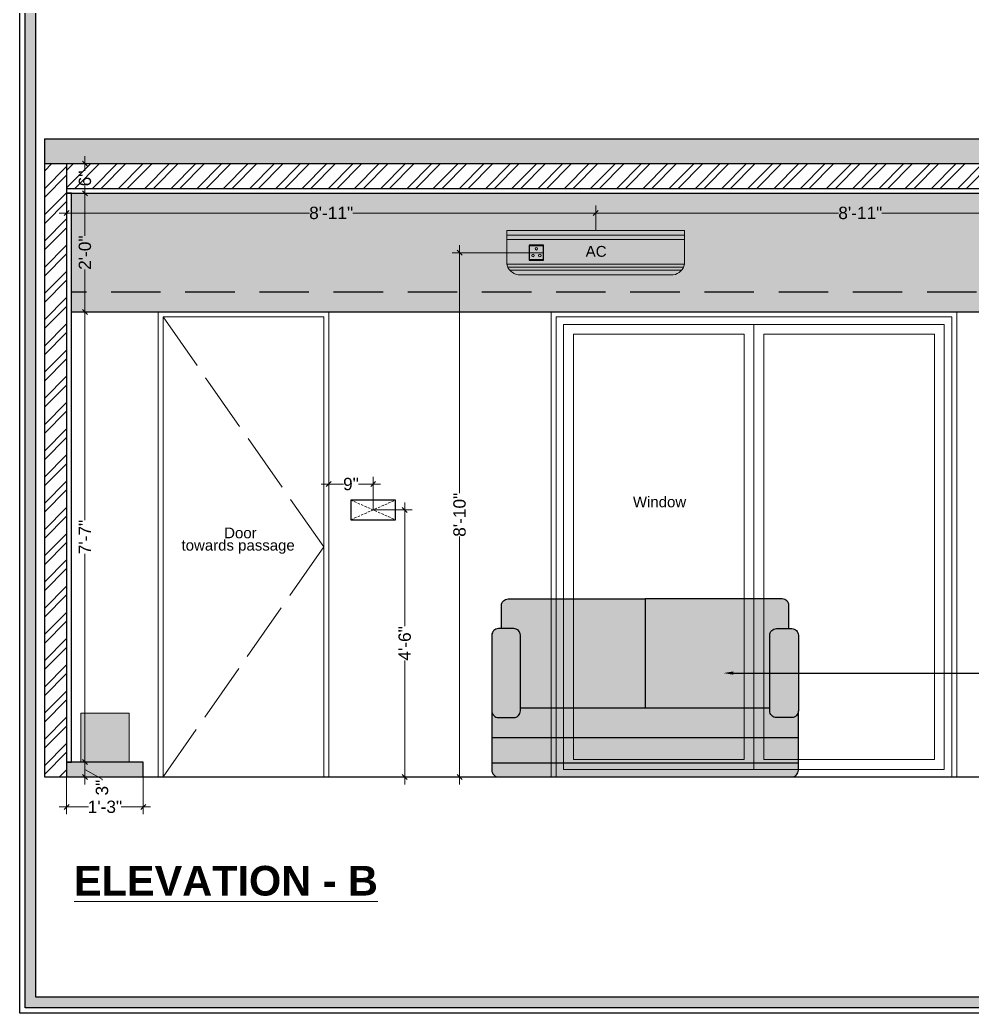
# Model space of a CAD drawing. Header units: millimetres. Extents: x 143362 to 145167, y -178521 to -176194.
# Drawn here: x 143801.7 to 143994.3, y -176918.8 to -176718 of the extents above; entities that cross this region are included whole.
import ezdxf
from ezdxf import colors
from ezdxf.entities.mleader import LeaderData, LeaderLine
from ezdxf.enums import TextEntityAlignment as Align
from ezdxf.math import Vec2, Vec3

# ---------------------------------------------------------------- set-up
doc = ezdxf.new("R2010")
doc.units = ezdxf.units.MM
doc.header["$MEASUREMENT"] = 0
doc.header["$PDMODE"] = 2
for name, pattern in [('ACAD_ISO02W100', [15, 12, -3]), ('DASHED', [0.75, 0.5, -0.25]), ('DASHED2', [0.375, 0.25, -0.125]), ('DASHEDX2', [1.5, 1, -0.5])]:
    doc.linetypes.add(name, pattern=pattern)
doc.layers.get('Defpoints').update_dxf_attribs({"color": 220})
doc.layers.add('AR HATCH-7', color=7, linetype='Continuous')
doc.layers.add('FIRNTUR', color=171, linetype='Continuous')
for name, color, linetype, lineweight in [('DIM.', 250, 'Continuous', 13), ('el', 7, 'Continuous', 20), ('ELEC-wires', 1, 'DASHED2', 13), ('Electrical', 84, 'Continuous', 30), ('FURNITURE', 32, 'Continuous', 9), ('FURNITURE-1', 252, 'Continuous', 13), ('GF FALSE CEILING', 6, 'Continuous', 35), ('hatch-rcc', 251, 'Continuous', 9), ('NAME PLATE', 7, 'Continuous', 25), ('SECTION ( SLAB PLine )', 104, 'Continuous', 30), ('Text', 7, 'Continuous', 15), ('W-HATCH', 8, 'Continuous', 5), ('wall', 7, 'Continuous', 30)]:
    doc.layers.add(name, color=color, linetype=linetype, lineweight=lineweight)
doc.styles.add('Aerial', font='arial.ttf')
doc.styles.add('Arial', font='arial.ttf')
doc.styles.get("Standard").update_dxf_attribs({"font": 'arial.ttf', "height": 6})
doc.styles.add('style4', font='ARIALN.TTF')
doc.dimstyles.new('Cn_BT_9 ( BOLD )', dxfattribs={"dimtxt": 2.5, "dimasz": 1, "dimexe": 1.5, "dimexo": 0, "dimgap": 0.09, "dimtad": 0, "dimdec": 0, "dimzin": 3, "dimdsep": 46, "dimlunit": 4, "dimtxsty": 'Aerial', "dimblk": 'OBLIQUE', "dimcen": 0.09, "dimdle": 1.5, "dimclrd": 1, "dimclre": 1, "dimclrt": 5, "dimadec": 0, "dimazin": 0, "dimtfac": 0.75, "dimtdec": 0, "dimtofl": 0, "dimtmove": 0, "dimatfit": 3, "dimldrblk": 'OBLIQUE', "dimfxl": 0, "dimtolj": 1, "dimtzin": 0, "dimlwd": 15, "dimlwe": 15, "dimarcsym": 0})

# ---------------------------------------------------------------- blocks, each defined once
blk = doc.blocks.new('zw$7A8B')
at = {"layer": 'Electrical', "lineweight": 9}
for p, q in [((0, 12), (0, 2.9)), ((0.28, 2.07), (47.72, 2.07)), ((0.81, 1.24), (47.19, 1.24)), ((3.04, 0), (44.96, 0))]:
    blk.add_line(p, q, dxfattribs=at)
at = {"layer": 'Electrical', "lineweight": 9, "ltscale": 2}
for p, q in [((0, 12), (48, 12)), ((0, 2.9), (0, 12)), ((48, 12), (48, 2.9)), ((48, 2.9), (0, 2.9))]:
    blk.add_line(p, q, dxfattribs=at)
at = {"layer": 'Electrical', "lineweight": 9, "ltscale": 15}
for p, q in [((0, 10.69), (48, 10.69)), ((0, 9.53), (48, 9.53))]:
    blk.add_line(p, q, dxfattribs=at)
at = {"layer": 'Electrical', "lineweight": 9}
for centre, start, end in [((3.61, 3.64), 191.5479, 261.1486), ((44.39, 3.64), 278.8514, 348.4521)]:
    blk.add_arc(centre, 3.68, start, end, dxfattribs=at)
at = {"layer": 'Electrical', "ltscale": 10, "insert": (21.28, 7.81), "char_height": 2.929, "width": 6.7046, "attachment_point": 1}
blk.add_mtext('AC', dxfattribs=at)
blk = doc.blocks.new('FOTI-2')
at = {"layer": 'AR HATCH-7', "lineweight": 30, "ltscale": 10, "true_color": 0xeae8e6}
h = blk.add_hatch(color=254, dxfattribs=at)
h.dxf.hatch_style = 1
h.paths.add_polyline_path([(-0.7989, 0.9284), (-1.5176, 0.9284, 0.414214), (-1.5526, 0.8934), (-1.5526, 0.7729), (-1.4876, 0.7729, -0.414214), (-1.4526, 0.7379), (-1.4526, 0.3562), (-0.7989, 0.3562)])
h.paths.add_polyline_path([(-1.4526, 0.7379, 0.414214), (-1.4876, 0.7729), (-1.5676, 0.7729, 0.414214), (-1.6026, 0.7379), (-1.6026, 0.3412, 0.414214), (-1.5676, 0.3062), (-1.4876, 0.3062, 0.414214), (-1.4526, 0.3412)])
h.paths.add_polyline_path([(-0.1452, 0.7379, -0.414214), (-0.1102, 0.7729), (-0.0452, 0.7729), (-0.0452, 0.8934, 0.414214), (-0.0802, 0.9284), (-0.7989, 0.9284), (-0.7989, 0.3562), (-0.1452, 0.3562)])
h.paths.add_polyline_path([(0.0048, 0.7379, 0.414214), (-0.0302, 0.7729), (-0.1102, 0.7729, 0.414214), (-0.1452, 0.7379), (-0.1452, 0.3412, 0.414214), (-0.1102, 0.3062), (-0.0302, 0.3062, 0.414214), (0.0048, 0.3412)])
h.paths.add_polyline_path([(0.0048, 0.2007), (-1.6026, 0.2007), (-1.6026, 0.0682), (0.0048, 0.0682)])
h.paths.add_polyline_path([(0.0048, 0.0682), (-1.6026, 0.0682), (-1.6026, 0.0301, 0.414214), (-1.5676, -0.0049), (-0.0302, -0.0049, 0.414214), (0.0048, 0.0301)])
h = blk.add_hatch(color=254, dxfattribs=at)
h.dxf.hatch_style = 1
h.paths.add_polyline_path([(0.0048, 0.2007), (0.0048, 0.3412, -0.414214), (-0.0302, 0.3062), (-0.1102, 0.3062, -0.414214), (-0.1452, 0.3412), (-0.1452, 0.3562), (-1.4526, 0.3562), (-1.4526, 0.3412, -0.414214), (-1.4876, 0.3062), (-1.5676, 0.3062, -0.414214), (-1.6026, 0.3412), (-1.6026, 0.2007)])
at = {"layer": 'FURNITURE', "lineweight": 30}
for p, q in [((-0.1452, 0.3562), (-1.4526, 0.3562)), ((-0.6952, 0.3562), (-0.6952, 0.3562)), ((0.0048, 0.2007), (-1.6026, 0.2007)), ((-1.6026, 0.0682), (0.0048, 0.0682))]:
    blk.add_line(p, q, dxfattribs=at)
for points in [[(-1.5526, 0.7729), (-1.5526, 0.8934, -0.414214), (-1.5176, 0.9284), (-0.7989, 0.9284), (-0.7989, 0.3562)], [(-0.0452, 0.7729), (-0.0452, 0.8934, 0.414214), (-0.0802, 0.9284), (-0.7989, 0.9284)], [(-1.6026, 0.3412), (-1.6026, 0.0301, 0.414214), (-1.5676, -0.0049), (-0.0302, -0.0049, 0.414214), (0.0048, 0.0301), (0.0048, 0.3412)]]:
    blk.add_lwpolyline(points, format="xyb", dxfattribs=at)
for points in [[(-1.6026, 0.3412, 0.414214), (-1.5676, 0.3062), (-1.4876, 0.3062, 0.414214), (-1.4526, 0.3412), (-1.4526, 0.7379, 0.414214), (-1.4876, 0.7729), (-1.5676, 0.7729, 0.414214), (-1.6026, 0.7379)], [(0.0048, 0.3412, -0.414214), (-0.0302, 0.3062), (-0.1102, 0.3062, -0.414214), (-0.1452, 0.3412), (-0.1452, 0.7379, -0.414214), (-0.1102, 0.7729), (-0.0302, 0.7729, -0.414214), (0.0048, 0.7379)]]:
    blk.add_lwpolyline(points, format="xyb", close=True, dxfattribs=at)
blk = doc.blocks.new('LAYOUT FILE')
at = {"layer": 'NAME PLATE', "true_color": 0xd39e00}
h = blk.add_hatch(color=42, dxfattribs=at)
h.paths.add_polyline_path([(3346889.83, -513806.18), (3346889.83, -514260.7), (3347535.56, -514260.7), (3347535.56, -513806.18)])
h.paths.add_polyline_path([(3346894.36, -513810.71), (3347531.03, -513810.71), (3347531.03, -514256.17), (3346894.36, -514256.17)], flags=16)
at = {"layer": 'NAME PLATE', "color": 42, "true_color": 0xd39e00}
for points in [[(3346887.56, -513803.91), (3347537.83, -513803.91), (3347537.83, -514262.96), (3346887.56, -514262.96)], [(3346889.83, -513806.18), (3347535.56, -513806.18), (3347535.56, -514260.7), (3346889.83, -514260.7)], [(3346894.36, -513810.71), (3347531.03, -513810.71), (3347531.03, -514256.17), (3346894.36, -514256.17)]]:
    blk.add_lwpolyline(points, close=True, dxfattribs=at)
blk = doc.blocks.new('_Oblique')
at = {"layer": 'wall', "color": 0, "lineweight": -2}
blk.add_line((-0.5, -0.5), (0.5, 0.5), dxfattribs=at)
blk = doc.blocks.new('*D172')
at = {"layer": 'Defpoints', "color": 0, "ltscale": 10, "transparency": 16777216}
for p in [(143811.17, -176871.03, -0.13), (143826.67, -176871.03), (143811.17, -176877.08)]:
    blk.add_point(p, dxfattribs=at)
at = {"layer": 'FURNITURE', "color": 1, "lineweight": 15, "ltscale": 10, "transparency": 16777216}
for p, q in [((143811.17, -176871.03), (143811.17, -176878.58)), ((143826.67, -176871.03), (143826.67, -176878.58)), ((143809.67, -176877.08), (143815.62, -176877.08)), ((143828.17, -176877.08), (143822.21, -176877.08))]:
    blk.add_line(p, q, dxfattribs=at)
at = {"layer": 'FURNITURE', "color": 1, "lineweight": 15, "ltscale": 10, "transparency": 16777216, "rotation": 180}
blk.add_blockref('_Oblique', (143811.17, -176877.08), dxfattribs=at)
at = {"layer": 'FURNITURE', "color": 1, "lineweight": 15, "ltscale": 10, "transparency": 16777216}
blk.add_blockref('_Oblique', (143826.67, -176877.08), dxfattribs=at)
at = {"layer": 'FURNITURE', "color": 5, "lineweight": 30, "ltscale": 10, "transparency": 16777216, "insert": (143818.92, -176877.08), "char_height": 2.5, "attachment_point": 5, "style": 'Aerial'}
blk.add_mtext('\\A1;1\'-3"', dxfattribs=at)
blk = doc.blocks.new('RGH')
at = {"color": 242, "linetype": 'DASHED', "true_color": 0xcd2027}
for p, q in [((130318.55, 18194.22), (130309.54, 18198.2)), ((130318.55, 18198.2), (130309.54, 18194.22))]:
    blk.add_line(p, q, dxfattribs=at)
at = {"layer": 'ELEC-wires', "color": 5, "linetype": 'ByBlock', "lineweight": 30, "ltscale": 4}
blk.add_lwpolyline([(130309.54, 18198.2), (130318.55, 18198.2), (130318.55, 18194.22), (130309.54, 18194.22)], close=True, dxfattribs=at)
blk = doc.blocks.new('*D218')
at = {"layer": 'Defpoints', "color": 0, "ltscale": 10, "transparency": 16777216}
for p in [(143864.17, -176811.82), (143864.17, -176815.04, -0.25), (143873.17, -176817.03)]:
    blk.add_point(p, dxfattribs=at)
at = {"layer": 'FURNITURE', "color": 1, "lineweight": 15, "ltscale": 10, "transparency": 16777216}
for p, q in [((143862.67, -176811.82), (143867.14, -176811.82)), ((143864.17, -176815.04), (143864.17, -176810.32)), ((143874.67, -176811.82), (143870.2, -176811.82)), ((143873.17, -176817.03), (143873.17, -176810.32))]:
    blk.add_line(p, q, dxfattribs=at)
at = {"layer": 'FURNITURE', "color": 1, "lineweight": 15, "ltscale": 10, "transparency": 16777216, "rotation": 180}
blk.add_blockref('_Oblique', (143864.17, -176811.82), dxfattribs=at)
at = {"layer": 'FURNITURE', "color": 1, "lineweight": 15, "ltscale": 10, "transparency": 16777216}
blk.add_blockref('_Oblique', (143873.17, -176811.82), dxfattribs=at)
at = {"layer": 'FURNITURE', "color": 5, "ltscale": 10, "transparency": 16777216, "insert": (143868.67, -176811.82), "char_height": 2.5, "attachment_point": 5, "style": 'Aerial'}
blk.add_mtext('\\A1;9"', dxfattribs=at)
blk = doc.blocks.new('*D219')
at = {"layer": 'Defpoints', "color": 0, "ltscale": 10, "transparency": 16777216}
for p in [(143873.17, -176817.03), (143873.17, -176871.03, -0.13), (143879.55, -176871.03)]:
    blk.add_point(p, dxfattribs=at)
at = {"layer": 'FURNITURE', "color": 1, "lineweight": 15, "ltscale": 10, "transparency": 16777216}
for p, q in [((143879.55, -176815.53), (143879.55, -176840.57)), ((143873.17, -176817.03), (143881.05, -176817.03)), ((143879.55, -176872.53), (143879.55, -176847.49)), ((143873.17, -176871.03), (143881.05, -176871.03))]:
    blk.add_line(p, q, dxfattribs=at)
for p, rotation in [((143879.55, -176817.03), 90), ((143879.55, -176871.03), 270)]:
    blk.add_blockref('_Oblique', p, dxfattribs=dict(at, rotation=rotation))
at = {"layer": 'FURNITURE', "color": 5, "ltscale": 10, "transparency": 16777216, "insert": (143879.55, -176844.03), "char_height": 2.5, "attachment_point": 5, "rotation": 90, "style": 'Aerial'}
blk.add_mtext('\\A1;4\'-6"', dxfattribs=at)
blk = doc.blocks.new('16')
at = {"layer": 'hatch-rcc', "color": 1, "lineweight": 30}
blk.add_lwpolyline([(392822.83, -38266.87), (392825.13, -38266.87), (392825.13, -38269.2), (392822.83, -38269.2)], close=True, dxfattribs=at)
at = {"layer": 'hatch-rcc', "color": 1}
blk.add_lwpolyline([(392822.89, -38266.93), (392825.07, -38266.93), (392825.07, -38269.14), (392822.89, -38269.14)], close=True, dxfattribs=at)
for centre in [(392823.98, -38267.42), (392823.44, -38268.48), (392824.52, -38268.48)]:
    blk.add_circle(centre, 0.195, dxfattribs=at)
blk = doc.blocks.new('*D220')
at = {"layer": 'Defpoints', "color": 0, "ltscale": 10, "transparency": 16777216}
for p in [(143907.65, -176765.03, -0.13), (143890.64, -176871.03), (143907.65, -176871.03, -0.13)]:
    blk.add_point(p, dxfattribs=at)
at = {"layer": 'FURNITURE', "color": 1, "lineweight": 15, "ltscale": 10, "transparency": 16777216}
for p, q in [((143890.64, -176763.53), (143890.64, -176813.64)), ((143907.65, -176765.03), (143889.14, -176765.03)), ((143890.64, -176872.53), (143890.64, -176822.42)), ((143907.65, -176871.03), (143889.14, -176871.03))]:
    blk.add_line(p, q, dxfattribs=at)
for p, rotation in [((143890.64, -176765.03), 90), ((143890.64, -176871.03), 270)]:
    blk.add_blockref('_Oblique', p, dxfattribs=dict(at, rotation=rotation))
at = {"layer": 'FURNITURE', "color": 5, "ltscale": 10, "transparency": 16777216, "insert": (143890.64, -176818.03), "char_height": 2.5, "attachment_point": 5, "rotation": 90, "style": 'Aerial'}
blk.add_mtext('\\A1;8\'-10"', dxfattribs=at)
blk = doc.blocks.new('*D221')
at = {"layer": 'Defpoints', "color": 0, "ltscale": 10, "transparency": 16777216}
for p in [(143811.17, -176757.01), (143811.17, -176760.54, -0.25), (143918.17, -176760.54, -0.13)]:
    blk.add_point(p, dxfattribs=at)
at = {"layer": 'FURNITURE', "color": 1, "lineweight": 15, "ltscale": 10, "transparency": 16777216}
for p, q in [((143811.17, -176760.54), (143811.17, -176755.51)), ((143918.17, -176760.54), (143918.17, -176755.51)), ((143809.67, -176757.01), (143860.28, -176757.01)), ((143919.67, -176757.01), (143869.05, -176757.01))]:
    blk.add_line(p, q, dxfattribs=at)
at = {"layer": 'FURNITURE', "color": 1, "lineweight": 15, "ltscale": 10, "transparency": 16777216, "rotation": 180}
blk.add_blockref('_Oblique', (143811.17, -176757.01), dxfattribs=at)
at = {"layer": 'FURNITURE', "color": 1, "lineweight": 15, "ltscale": 10, "transparency": 16777216}
blk.add_blockref('_Oblique', (143918.17, -176757.01), dxfattribs=at)
at = {"layer": 'FURNITURE', "color": 5, "ltscale": 10, "transparency": 16777216, "insert": (143864.67, -176757.01), "char_height": 2.5, "attachment_point": 5, "style": 'Aerial'}
blk.add_mtext('\\A1;8\'-11"', dxfattribs=at)
blk = doc.blocks.new('*D222')
at = {"layer": 'Defpoints', "color": 0, "ltscale": 10, "transparency": 16777216}
for p in [(144025.17, -176752.03, -0.13), (144025.17, -176757.01), (143918.17, -176760.54, -0.13)]:
    blk.add_point(p, dxfattribs=at)
at = {"layer": 'FURNITURE', "color": 1, "lineweight": 15, "ltscale": 10, "transparency": 16777216}
for p, q in [((144025.17, -176752.03), (144025.17, -176758.51)), ((143918.17, -176760.54), (143918.17, -176755.51)), ((143916.67, -176757.01), (143967.28, -176757.01)), ((144026.67, -176757.01), (143976.05, -176757.01))]:
    blk.add_line(p, q, dxfattribs=at)
at = {"layer": 'FURNITURE', "color": 1, "lineweight": 15, "ltscale": 10, "transparency": 16777216, "rotation": 180}
blk.add_blockref('_Oblique', (143918.17, -176757.01), dxfattribs=at)
at = {"layer": 'FURNITURE', "color": 1, "lineweight": 15, "ltscale": 10, "transparency": 16777216}
blk.add_blockref('_Oblique', (144025.17, -176757.01), dxfattribs=at)
at = {"layer": 'FURNITURE', "color": 5, "ltscale": 10, "transparency": 16777216, "insert": (143971.67, -176757.01), "char_height": 2.5, "attachment_point": 5, "style": 'Aerial'}
blk.add_mtext('\\A1;8\'-11"', dxfattribs=at)
blk = doc.blocks.new('*D443')
at = {"layer": 'Defpoints', "color": 0, "ltscale": 10, "transparency": 16777216}
for p in [(143813.59, -176747.03, -0.13), (143814.88, -176747.03), (143813.59, -176753.03, -0.13)]:
    blk.add_point(p, dxfattribs=at)
at = {"layer": 'FURNITURE', "color": 1, "lineweight": 15, "ltscale": 10, "transparency": 16777216}
for p, q in [((143814.88, -176745.53), (143814.88, -176748.5)), ((143813.59, -176747.03), (143816.38, -176747.03)), ((143814.88, -176754.53), (143814.88, -176751.56)), ((143813.59, -176753.03), (143816.38, -176753.03))]:
    blk.add_line(p, q, dxfattribs=at)
for p, rotation in [((143814.88, -176747.03), 90), ((143814.88, -176753.03), 270)]:
    blk.add_blockref('_Oblique', p, dxfattribs=dict(at, rotation=rotation))
at = {"layer": 'FURNITURE', "color": 5, "ltscale": 10, "transparency": 16777216, "insert": (143814.88, -176750.03), "char_height": 2.5, "attachment_point": 5, "rotation": 90, "style": 'Aerial'}
blk.add_mtext('\\A1;6"', dxfattribs=at)
blk = doc.blocks.new('*D444')
at = {"layer": 'Defpoints', "color": 0, "ltscale": 10, "transparency": 16777216}
for p in [(143813.59, -176753.03, -0.13), (143814.88, -176777.03), (143818.28, -176777.03, -0.25)]:
    blk.add_point(p, dxfattribs=at)
at = {"layer": 'FURNITURE', "color": 1, "lineweight": 15, "ltscale": 10, "transparency": 16777216}
for p, q in [((143814.88, -176751.53), (143814.88, -176761.6)), ((143813.59, -176753.03), (143816.38, -176753.03)), ((143814.88, -176778.53), (143814.88, -176768.46)), ((143818.28, -176777.03), (143813.38, -176777.03))]:
    blk.add_line(p, q, dxfattribs=at)
for p, rotation in [((143814.88, -176753.03), 90), ((143814.88, -176777.03), 270)]:
    blk.add_blockref('_Oblique', p, dxfattribs=dict(at, rotation=rotation))
at = {"layer": 'FURNITURE', "color": 5, "ltscale": 10, "transparency": 16777216, "insert": (143814.88, -176765.03), "char_height": 2.5, "attachment_point": 5, "rotation": 90, "style": 'Aerial'}
blk.add_mtext('\\A1;2\'-0"', dxfattribs=at)
blk = doc.blocks.new('*D445')
at = {"layer": 'Defpoints', "color": 0, "ltscale": 10, "transparency": 16777216}
for p in [(143818.28, -176777.03, -0.25), (143812.17, -176868.03, -0.25), (143814.88, -176868.03)]:
    blk.add_point(p, dxfattribs=at)
at = {"layer": 'FURNITURE', "color": 1, "lineweight": 15, "ltscale": 10, "transparency": 16777216}
for p, q in [((143814.88, -176775.53), (143814.88, -176819.13)), ((143818.28, -176777.03), (143813.38, -176777.03)), ((143814.88, -176869.53), (143814.88, -176825.93)), ((143812.17, -176868.03), (143816.38, -176868.03))]:
    blk.add_line(p, q, dxfattribs=at)
for p, rotation in [((143814.88, -176777.03), 90), ((143814.88, -176868.03), 270)]:
    blk.add_blockref('_Oblique', p, dxfattribs=dict(at, rotation=rotation))
at = {"layer": 'FURNITURE', "color": 5, "ltscale": 10, "transparency": 16777216, "insert": (143814.88, -176822.53), "char_height": 2.5, "attachment_point": 5, "rotation": 90, "style": 'Aerial'}
blk.add_mtext('\\A1;7\'-7"', dxfattribs=at)
blk = doc.blocks.new('*D446')
at = {"layer": 'Defpoints', "color": 0, "ltscale": 10, "transparency": 16777216}
for p in [(143812.17, -176868.03, -0.25), (143811.17, -176871.03), (143814.88, -176871.03)]:
    blk.add_point(p, dxfattribs=at)
at = {"layer": 'FURNITURE', "color": 1, "lineweight": 15, "ltscale": 10, "transparency": 16777216}
for p, q in [((143812.17, -176868.03), (143816.38, -176868.03)), ((143814.88, -176866.53), (143814.88, -176872.53)), ((143814.88, -176869.53), (143818.34, -176871.48)), ((143811.17, -176871.03), (143816.38, -176871.03)), ((143818.34, -176871.48), (143818.34, -176871.66))]:
    blk.add_line(p, q, dxfattribs=at)
for p, rotation in [((143814.88, -176868.03), 90), ((143814.88, -176871.03), 270)]:
    blk.add_blockref('_Oblique', p, dxfattribs=dict(at, rotation=rotation))
at = {"layer": 'FURNITURE', "color": 5, "ltscale": 10, "transparency": 16777216, "insert": (143818.34, -176873.19), "char_height": 2.5, "attachment_point": 5, "rotation": 90, "style": 'Aerial'}
blk.add_mtext('\\A1;3"', dxfattribs=at)

msp = doc.modelspace()

# ---------------------------------------------------------------- hatches: boundary and pattern name
at = {"layer": 'AR HATCH-7', "lineweight": 25, "true_color": 0xe7e8e9}
h = msp.add_hatch(color=254, dxfattribs=at)
h.dxf.hatch_style = 1
h.paths.add_polyline_path([(143812.17, -176753.03), (144025.17, -176753.03), (144025.17, -176777.03), (143812.17, -176777.03)])
at = {"layer": 'AR HATCH-7', "lineweight": 30, "ltscale": 10, "true_color": 0xc7c8ca}
h = msp.add_hatch(color=9, dxfattribs=at)
h.dxf.hatch_style = 1
h.paths.add_polyline_path([(143823.82, -176858.12), (143814.02, -176858.12), (143814.02, -176868.03), (143823.82, -176868.03)])
at = {"layer": 'AR HATCH-7', "lineweight": 25, "ltscale": 10, "true_color": 0xcda68e}
h = msp.add_hatch(color=43, dxfattribs=at)
h.dxf.hatch_style = 1
h.paths.add_polyline_path([(143826.67, -176871.03), (143826.67, -176868.03), (143811.17, -176868.03), (143811.17, -176871.03)])
at = {"layer": 'FURNITURE', "lineweight": 25, "true_color": 0x636466}
h = msp.add_hatch(dxfattribs=at)
h.set_pattern_fill('AR-CONC', color=251)
h.set_pattern_definition([(50, (0, 0), (7.17260183, -0.62752135), [0.75, -8.25]), (355, (0, 0), (-1.38751334, 7.52192134), [0.6, -6.6]), (100.4514445, (0.598, -0.052), (5.78508847, 6.8943999), [0.63740192, -7.01142112]), (46.1842, (0, 2), (10.6724133, -1.6551928), [1.125, -12.375]), (96.6356355, (0.889, 1.862), (9.34661946, 9.741186), [0.9561034, -10.5171376]), (351.184164, (0, 2), (9.34661945, 9.741186), [0.9, -9.9]), (21, (1, 1.5), (5.96907052, -4.0261889), [0.75, -8.25]), (326, (1, 1.5), (2.43315332, 7.25150045), [0.6, -6.6]), (71.4514447, (1.4974, 1.1645), (8.40222377, 3.22531153), [0.6374019, -7.01142112]), (37.5, (0, 0), (0.121598553, 3.328938538), [0, -6.52, 0, -6.7, 0, -6.625]), (7.5, (0, 0), (2.630695374, 3.94411712), [0, -3.82, 0, -6.37, 0, -2.525]), (327.5, (-2.23, 0), (5.338224362, -0.225548717), [0, -2.5, 0, -7.8, 0, -10.35]), (317.5, (-3.23, 0), (5.83186169, 1.00104982), [0, -3.25, 0, -5.18, 0, -7.35])])
h.paths.add_polyline_path([(144034.17, -176742.03), (143806.67, -176742.03), (143806.67, -176747.03), (144034.17, -176747.03)])
at = {"layer": 'FURNITURE-1', "lineweight": 0, "transparency": 33554572}
h = msp.add_hatch(dxfattribs=at)
h.set_pattern_fill('ANSI32', color=6, scale=10)
h.set_pattern_definition([(45, (3.1557, -659.5402), (-2.65165043, 2.65165043), []), (45, (4.9235, -659.5402), (-2.65165043, 2.65165043), [])])
h.paths.add_polyline_path([(144025.17, -176752.03), (144025.17, -176747.03), (143811.17, -176747.03), (143811.17, -176752.03)])
at = {"layer": 'W-HATCH', "ltscale": 10}
h = msp.add_hatch(dxfattribs=at)
h.set_pattern_fill('ANSI32', color=256, scale=10, style=0)
h.set_pattern_definition([(45, (33.1557, -683.5402), (-2.65165043, 2.65165043), []), (45, (34.9235, -683.5402), (-2.65165043, 2.65165043), [])])
h.paths.add_polyline_path([(143811.17, -176747.03), (143806.67, -176747.03), (143806.67, -176871.03), (143811.17, -176871.03)])

# ---------------------------------------------------------------- linework, layer by layer
at = {"layer": 'FURNITURE', "color": 3, "linetype": 'DASHEDX2', "lineweight": 30, "ltscale": 10}
msp.add_line((144025.17, -176773.03, -0.25), (143812.17, -176773.03, -0.25), dxfattribs=at)
at = {"layer": 'FURNITURE', "lineweight": 30, "ltscale": 10}
msp.add_line((144025.17, -176777.03, -0.25), (143812.17, -176777.03, -0.25), dxfattribs=at)
at = {"layer": 'FURNITURE', "lineweight": 30, "elevation": -0.25}
msp.add_lwpolyline([(143812.17, -176753.03), (143811.17, -176753.03), (143811.17, -176868.03), (143812.17, -176868.03)], close=True, dxfattribs=at)
at = {"layer": 'FURNITURE', "color": 18, "lineweight": 0, "ltscale": 10, "true_color": 0x000000}
msp.add_lwpolyline([(143814.02, -176868.03), (143823.82, -176868.03), (143823.82, -176858.12), (143814.02, -176858.12)], close=True, dxfattribs=at)
at = {"layer": 'FURNITURE', "lineweight": 30, "ltscale": 10}
msp.add_lwpolyline([(143811.17, -176871.03), (143826.67, -176871.03), (143826.67, -176868.03), (143811.17, -176868.03)], close=True, dxfattribs=at)
at = {"layer": 'GF FALSE CEILING', "lineweight": 30}
for p, q in [((143811.17, -176752.03, -0.13), (144025.17, -176752.03, -0.13)), ((143811.17, -176753.03, -0.13), (144025.17, -176753.03, -0.13))]:
    msp.add_line(p, q, dxfattribs=at)
at = {"layer": 'SECTION ( SLAB PLine )', "color": 1}
for p, q in [((143806.67, -176742.03, -0.13), (144034.17, -176742.03, -0.13)), ((143806.67, -176742.03, -0.13), (143806.67, -176747.03, -0.13)), ((143806.67, -176747.03, -0.13), (144034.17, -176747.03, -0.13))]:
    msp.add_line(p, q, dxfattribs=at)
at = {"layer": 'wall', "lineweight": 30}
for p, q in [((143806.67, -176747.03, -0.25), (143806.67, -176871.03, -0.25)), ((143811.17, -176747.03, -0.25), (143811.17, -176871.03, -0.25)), ((143806.67, -176871.03, -0.13), (144034.17, -176871.03, -0.13))]:
    msp.add_line(p, q, dxfattribs=at)
at = {"layer": 'wall', "lineweight": 15}
msp.add_line((143950.17, -176779.53, -0.13), (143950.17, -176869.53, -0.13), dxfattribs=at)
for points, elevation in [([(143829.67, -176871.03), (143829.67, -176777.03), (143864.17, -176777.03), (143864.17, -176871.03)], -0.25), ([(143830.67, -176871.03), (143830.67, -176778.03), (143863.17, -176778.03), (143863.17, -176871.03)], -0.25), ([(143990.17, -176871.03), (143990.17, -176778.03), (143910.17, -176778.03), (143910.17, -176871.03)], -0.13)]:
    msp.add_lwpolyline(points, dxfattribs=dict(at, elevation=elevation))
at = {"layer": 'wall', "lineweight": 15, "elevation": -0.13}
for points in [[(143991.17, -176777.03), (143909.17, -176777.03), (143909.17, -176871.03), (143991.17, -176871.03)], [(143988.67, -176779.53), (143911.67, -176779.53), (143911.67, -176869.53), (143988.67, -176869.53)], [(143948.17, -176781.53), (143913.67, -176781.53), (143913.67, -176867.53), (143948.17, -176867.53)], [(143986.67, -176781.53), (143952.17, -176781.53), (143952.17, -176867.53), (143986.67, -176867.53)]]:
    msp.add_lwpolyline(points, close=True, dxfattribs=at)
at = {"layer": 'wall', "linetype": 'ACAD_ISO02W100', "lineweight": 0, "elevation": -0.13}
msp.add_lwpolyline([(143830.67, -176778.03), (143863.17, -176824.53), (143830.67, -176871.03)], dxfattribs=at)

# ---------------------------------------------------------------- block references
at = {"layer": 'el', "color": 18, "true_color": 0x000000, "xscale": -1.274012090250485, "yscale": 1.274012090250485, "zscale": 1.274012090250485}
msp.add_blockref('16', (644368.68, -128011.09, -0.13), dxfattribs=at)
at = {"layer": 'ELEC-wires', "linetype": 'ByBlock', "lineweight": -3, "xscale": -1}
msp.add_blockref('RGH', (274187.21, -195013.24), dxfattribs=at)
at = {"layer": 'Electrical', "xscale": 0.7489426752260139, "yscale": 0.7489426752260139, "zscale": 0.7489426752260139}
msp.add_blockref('zw$7A8B', (143900.19, -176769.52, -0.13), dxfattribs=at)
at = {"layer": 'FIRNTUR', "xscale": 38.5714285722662, "yscale": 38.5714285722662, "zscale": 38.5714285722662}
msp.add_blockref('FOTI-2', (143958.98, -176870.84, -0.13), dxfattribs=at)
at = {"layer": 'NAME PLATE', "lineweight": 0, "xscale": 0.4745809676324613, "yscale": 0.4745809676324613, "zscale": 0.4745809676324613}
msp.add_blockref('LAYOUT FILE', (-1444567.42, 67140.63, 0.13), dxfattribs=at)

# ---------------------------------------------------------------- texts
at = {"layer": 'DIM.', "color": 1, "insert": (143812.67, -176889.01), "char_height": 6, "attachment_point": 1}
msp.add_mtext_dynamic_manual_height_columns('{\\fArial|b1|i0|c0|p34;\\LELEVATION - B}', width=72.6042, gutter_width=1, heights=[0], dxfattribs=at)
at = {"layer": 'NAME PLATE', "style": 'Arial'}
for s, p in [('Window', (143931.08, -176816.5)), ('Door', (143846.32, -176822.77)), ('towards passage', (143845.86, -176825.26))]:
    msp.add_text(s, height=2.168, dxfattribs=at).set_placement(p, align=Align.CENTER)

# ---------------------------------------------------------------- dimensions: what is measured, and where the dimension line sits
at = {"layer": 'FURNITURE', "ltscale": 10}
for base, p1, p2, picture, middle in [((143814.88, -176747.03), (143813.59, -176753.03, -0.13), (143813.59, -176747.03, -0.13), '*D443', (143814.88, -176750.03)), ((143890.64, -176871.03), (143907.65, -176765.03, -0.13), (143907.65, -176871.03, -0.13), '*D220', (143890.64, -176818.03)), ((143879.55, -176871.03), (143873.17, -176817.03), (143873.17, -176871.03, -0.13), '*D219', (143879.55, -176844.03))]:
    dim = msp.add_linear_dim(base=base, p1=p1, p2=p2, angle=90, dimstyle='Cn_BT_9 ( BOLD )', dxfattribs=at)
    dim.commit()
    dim.dimension.update_dxf_attribs({"geometry": picture, "text_midpoint": middle})
for base, p1, p2, picture, middle in [((143814.88, -176777.03), (143813.59, -176753.03, -0.13), (143818.28, -176777.03, -0.25), '*D444', (143814.88, -176765.03)), ((143814.88, -176868.03), (143818.28, -176777.03, -0.25), (143812.17, -176868.03, -0.25), '*D445', (143814.88, -176822.53))]:
    dim = msp.add_linear_dim(base=base, p1=p1, p2=p2, angle=90, dimstyle='Cn_BT_9 ( BOLD )', override={"dimtmove": 1}, dxfattribs=at)
    dim.commit()
    dim.dimension.update_dxf_attribs({"geometry": picture, "text_midpoint": middle})
dim = msp.add_linear_dim(base=(144025.17, -176757.01), p1=(143918.17, -176760.54, -0.13), p2=(144025.17, -176752.03, -0.13), dimstyle='Cn_BT_9 ( BOLD )', override={"dimtmove": 1}, dxfattribs=at)
dim.commit()
dim.dimension.update_dxf_attribs({"geometry": '*D222', "text_midpoint": (143971.67, -176757.01)})
for base, p1, p2, picture, middle in [((143811.17, -176757.01), (143918.17, -176760.54, -0.13), (143811.17, -176760.54, -0.25), '*D221', (143864.67, -176757.01)), ((143864.17, -176811.82), (143873.17, -176817.03), (143864.17, -176815.04, -0.25), '*D218', (143868.67, -176811.82))]:
    dim = msp.add_linear_dim(base=base, p1=p1, p2=p2, dimstyle='Cn_BT_9 ( BOLD )', dxfattribs=at)
    dim.commit()
    dim.dimension.update_dxf_attribs({"geometry": picture, "text_midpoint": middle})
dim = msp.add_linear_dim(base=(143814.88, -176871.03), p1=(143812.17, -176868.03, -0.25), p2=(143811.17, -176871.03), angle=90, dimstyle='Cn_BT_9 ( BOLD )', override={"dimtmove": 1}, dxfattribs=at)
dim.commit()
dim.dimension.update_dxf_attribs({"geometry": '*D446', "text_midpoint": (143818.34, -176871.75), "dimtype": 160})
at = {"layer": 'FURNITURE', "lineweight": 30, "ltscale": 10}
dim = msp.add_linear_dim(base=(143811.1692, -176877.0766), p1=(143826.6687, -176871.0299), p2=(143811.1692, -176871.0299, -0.1256), dimstyle='Cn_BT_9 ( BOLD )', override={"dimtmove": 1}, dxfattribs=at)
dim.commit()
dim.dimension.update_dxf_attribs({"geometry": '*D172', "text_midpoint": (143818.9189, -176877.0766)})

# ---------------------------------------------------------------- leaders
at = {"layer": 'Text', "color": 1, "lineweight": 0, "ltscale": 20}
ml = msp.add_multileader_mtext('Standard', dxfattribs=at)
ml.set_content('Existing Sofa', color=1, style='style4')
ml.set_leader_properties()
ml.build(insert=Vec2(0, 0))
ml.multileader.update_dxf_attribs({"dogleg_length": 2.02, "arrow_head_size": 2})
ctx = ml.context
ctx.base_point, ctx.char_height, ctx.arrow_head_size, ctx.landing_gap_size, ctx.plane_origin = Vec3(144036.34, -176850.03, -0.13), 3, 2, 0.4, Vec3(143975.1, -176850.03, -0.13)
notes = []
notes.append((ctx, [(0, (1, 1, 0), (144034.32, -176850.03, -0.13), (1, 0), 2.02, [(0, [(143944.02, -176850.03, -0.13)], 0, [])])]))
ctx.mtext.insert = Vec3(144036.74, -176848.09, -0.13)
for ctx, leaders in notes:
    for number, flags, end, landing, length, lines in leaders:
        leader = LeaderData()
        leader.index, (leader.has_last_leader_line, leader.has_dogleg_vector, leader.attachment_direction) = number, flags
        leader.last_leader_point, leader.dogleg_vector, leader.dogleg_length = Vec3(end), Vec3(landing), length
        for number, points, colour, breaks in lines:
            line = LeaderLine()
            line.index, line.vertices, line.color, line.breaks = number, Vec3.list(points), colors.encode_raw_color(colour), breaks
            leader.lines.append(line)
        ctx.leaders.append(leader)

doc.saveas('drawing.dxf')
